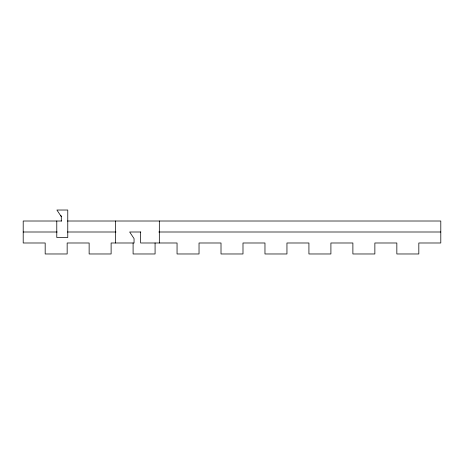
<?xml version="1.0" encoding="UTF-8"?>
<svg xmlns="http://www.w3.org/2000/svg" width="464" height="464" viewBox="0 0 464 464"><rect width="100%" height="100%" fill="white"/><g stroke="black" fill="none" stroke-linecap="round" stroke-linejoin="round"><path stroke-width="0.7" d="M61.625 221.009L23.2 221.009L23.2 242.991L45.176 242.991L45.176 253.976L67.158 253.976L67.158 242.991L89.134 242.991L89.134 253.976L111.116 253.976L111.116 242.991L134.055 242.991L134.055 238.595L129.659 232L140.824 232M67.425 221.009L440.8 221.009L440.8 242.991L418.824 242.991L418.824 253.976L396.842 253.976L396.842 242.991L374.866 242.991L374.866 253.976L352.884 253.976L352.884 242.991L330.907 242.991L330.907 253.976L308.925 253.976L308.925 242.991L286.949 242.991L286.949 253.976L264.967 253.976L264.967 242.991L242.991 242.991L242.991 253.976L221.009 253.976L221.009 242.991L199.033 242.991L199.033 253.976L177.051 253.976L177.051 242.991L140.65 242.991L140.65 232M23.2 232L57.182 232M67.425 232L116 232M158.775 232L440.8 232M61.289 221.009L61.289 216.613L56.892 210.024L67.773 210.024L67.773 237.493L56.782 237.493L56.782 221.009M60.848 215.296L61.289 216.613M159.332 221.009L159.332 242.991M155.075 242.991L155.075 253.976L133.093 253.976L133.093 242.991M115.374 221.009L115.374 242.991"/></g></svg>
